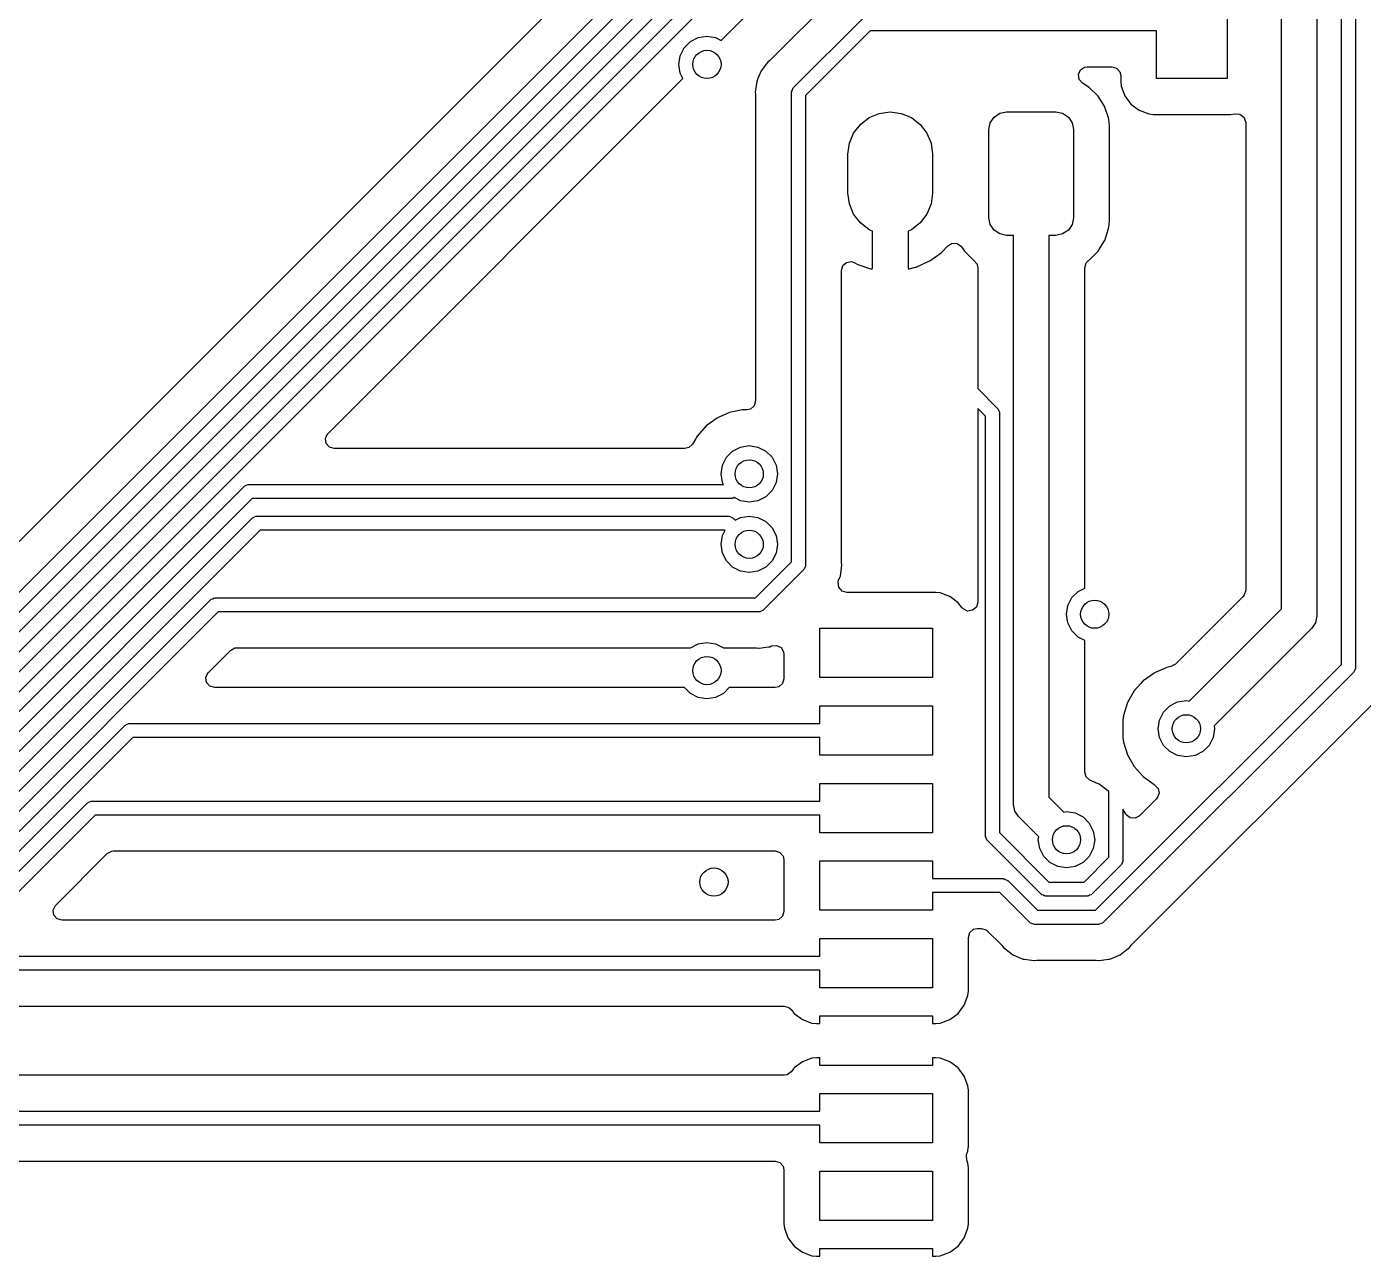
# Model space of a CAD drawing. Extents: x 1.41 to 5.4, y -5.53 to -2.36.
# Drawn here: x 4.27 to 5.016, y -3.957 to -3.27 of the extents above; entities that cross this region are included whole.
import ezdxf

# ---------------------------------------------------------------- set-up
doc = ezdxf.new("R2010")
doc.units = 0
doc.header["$MEASUREMENT"] = 0
doc.layers.add('BLACK', color=7, linetype='CONTINUOUS')

msp = doc.modelspace()

# ---------------------------------------------------------------- linework, layer by layer
at = {"layer": 'BLACK', "linetype": 'CONTINUOUS'}
for p, q in [((4.97047, -3.59533), (4.97047, -2.58661)), ((4.99016, -2.58661), (4.99016, -3.59941)), ((5.00394, -3.62649), (5.00394, -2.6063)), ((5.01181, -2.60793), (5.01181, -3.62812)), ((4.812, -3.01121), (4.11026, -3.71295)), ((4.1171, -3.73442), (4.83516, -3.01636)), ((4.84188, -3.02077), (4.12151, -3.74114)), ((4.12361, -3.75015), (4.81101, -3.06275)), ((4.81543, -3.06947), (4.12803, -3.75687)), ((4.13013, -3.76588), (4.80543, -3.09058)), ((4.80985, -3.0973), (4.13454, -3.7726)), ((4.65753, -3.27792), (4.81669, -3.11877)), ((4.94005, -3.23819), (4.94005, -3.29921)), ((4.72089, -3.2531), (4.68517, -3.28883)), ((4.69798, -3.30432), (4.73639, -3.26592)), ((4.64035, -3.2786), (4.64474, -3.27636)), ((4.64474, -3.27636), (4.64961, -3.27559)), ((4.64961, -3.27559), (4.65447, -3.27636)), ((4.65447, -3.27636), (4.65753, -3.27792)), ((4.7408, -3.27264), (4.70471, -3.30874)), ((4.90068, -3.27264), (4.7408, -3.27264)), ((4.90068, -3.29921), (4.90068, -3.27264)), ((4.63463, -3.28647), (4.63687, -3.28208)), ((4.63687, -3.28208), (4.64035, -3.2786)), ((4.63386, -3.29134), (4.63463, -3.28647)), ((4.63463, -3.29621), (4.63386, -3.29134)), ((4.68272, -3.29128), (4.68005, -3.29476)), ((4.68368, -3.29002), (4.68272, -3.29128)), ((4.68272, -3.29128), (4.68272, -3.29128)), ((4.68272, -3.29128), (4.68272, -3.29128)), ((4.68468, -3.28925), (4.68368, -3.29002)), ((4.68517, -3.28883), (4.68468, -3.28925)), ((4.63619, -3.29927), (4.63463, -3.29621)), ((4.67984, -3.29502), (4.67811, -3.29921)), ((4.68005, -3.29476), (4.67984, -3.29502)), ((4.85704, -3.297), (4.85815, -3.29444)), ((4.85749, -3.29976), (4.85704, -3.297)), ((4.85815, -3.29444), (4.86047, -3.29289)), ((4.86047, -3.29289), (4.86196, -3.29266)), ((4.86196, -3.29266), (4.8757, -3.29266)), ((4.8757, -3.29266), (4.87838, -3.29344)), ((4.87838, -3.29344), (4.88021, -3.29556)), ((4.88021, -3.29556), (4.88066, -3.29762)), ((4.88066, -3.29762), (4.88066, -3.30111)), ((4.43802, -3.49743), (4.63619, -3.29927)), ((4.67681, -3.30554), (4.6766, -3.30711)), ((4.67743, -3.30085), (4.67681, -3.30554)), ((4.67681, -3.30554), (4.67681, -3.30554)), ((4.67811, -3.29921), (4.67743, -3.30085)), ((4.69688, -3.30649), (4.6973, -3.30567)), ((4.6973, -3.30567), (4.69758, -3.30479)), ((4.69758, -3.30479), (4.69784, -3.30461)), ((4.69784, -3.30461), (4.69798, -3.30432)), ((4.85936, -3.30184), (4.85749, -3.29976)), ((4.86312, -3.30416), (4.85936, -3.30184)), ((4.86805, -3.30908), (4.86312, -3.30416)), ((4.88066, -3.30111), (4.88093, -3.30356)), ((4.88093, -3.30356), (4.88294, -3.30893)), ((4.94005, -3.29921), (4.90068, -3.29921)), ((4.6766, -3.30711), (4.6767, -3.30786)), ((4.6767, -3.30786), (4.67677, -3.30835)), ((4.67677, -3.30835), (4.67681, -3.309)), ((4.67681, -3.309), (4.67681, -3.4793)), ((4.69683, -3.30711), (4.69693, -3.3068)), ((4.69683, -3.56925), (4.69683, -3.30711)), ((4.69693, -3.3068), (4.69688, -3.30649)), ((4.70471, -3.30874), (4.70471, -3.57089)), ((4.87171, -3.315), (4.86805, -3.30908)), ((4.88294, -3.30893), (4.88638, -3.31351)), ((4.88638, -3.31351), (4.89097, -3.31695)), ((4.73527, -3.32483), (4.74016, -3.32108)), ((4.74016, -3.32108), (4.74585, -3.31872)), ((4.74585, -3.31872), (4.75197, -3.31791)), ((4.75197, -3.31791), (4.75808, -3.31872)), ((4.75808, -3.31872), (4.76378, -3.32108)), ((4.76378, -3.32108), (4.76867, -3.32483)), ((4.80784, -3.32399), (4.80997, -3.3208)), ((4.80997, -3.3208), (4.81316, -3.31866)), ((4.81316, -3.31866), (4.81693, -3.31791)), ((4.81693, -3.31791), (4.84449, -3.31791)), ((4.84449, -3.31791), (4.84825, -3.31866)), ((4.84825, -3.31866), (4.85145, -3.3208)), ((4.85145, -3.3208), (4.85358, -3.32399)), ((4.87181, -3.31528), (4.87171, -3.315)), ((4.87376, -3.32114), (4.87181, -3.31528)), ((4.87392, -3.32161), (4.87376, -3.32114)), ((4.89097, -3.31695), (4.89634, -3.31897)), ((4.89634, -3.31897), (4.89879, -3.31923)), ((4.89879, -3.31923), (4.94195, -3.31923)), ((4.94195, -3.31923), (4.94439, -3.31897)), ((4.94439, -3.31897), (4.94445, -3.31894)), ((4.94445, -3.31894), (4.94714, -3.31908)), ((4.94714, -3.31908), (4.94941, -3.32072)), ((4.94941, -3.32072), (4.95043, -3.32332)), ((4.73151, -3.32972), (4.73527, -3.32483)), ((4.76867, -3.32483), (4.77243, -3.32972)), ((4.80709, -3.32776), (4.80784, -3.32399)), ((4.80709, -3.37697), (4.80709, -3.32776)), ((4.85358, -3.32399), (4.85433, -3.32776)), ((4.85433, -3.32776), (4.85433, -3.37697)), ((4.87395, -3.32188), (4.87392, -3.32161)), ((4.87433, -3.32559), (4.87395, -3.32188)), ((4.87395, -3.32188), (4.87395, -3.32188)), ((4.87435, -3.32577), (4.87433, -3.32559)), ((4.87435, -3.37895), (4.87435, -3.32577)), ((4.95043, -3.32332), (4.95045, -3.32376)), ((4.95045, -3.32376), (4.95045, -3.58499)), ((4.72835, -3.34154), (4.72915, -3.33542)), ((4.72915, -3.33542), (4.73151, -3.32972)), ((4.77243, -3.32972), (4.77479, -3.33542)), ((4.77479, -3.33542), (4.77559, -3.34154)), ((4.72835, -3.36319), (4.72835, -3.34154)), ((4.77559, -3.34154), (4.77559, -3.36319)), ((4.72915, -3.3693), (4.72835, -3.36319)), ((4.77559, -3.36319), (4.77479, -3.3693)), ((4.73151, -3.375), (4.72915, -3.3693)), ((4.77479, -3.3693), (4.77243, -3.375)), ((4.73527, -3.37989), (4.73151, -3.375)), ((4.74016, -3.38365), (4.73527, -3.37989)), ((4.76867, -3.37989), (4.76378, -3.38365)), ((4.77243, -3.375), (4.76867, -3.37989)), ((4.80784, -3.38074), (4.80709, -3.37697)), ((4.80997, -3.38393), (4.80784, -3.38074)), ((4.85358, -3.38074), (4.85145, -3.38393)), ((4.85433, -3.37697), (4.85358, -3.38074)), ((4.87402, -3.38218), (4.87418, -3.38059)), ((4.87418, -3.38059), (4.87435, -3.37895)), ((4.74197, -3.3844), (4.74016, -3.38365)), ((4.74197, -3.4051), (4.74197, -3.3844)), ((4.76378, -3.38365), (4.76197, -3.3844)), ((4.76197, -3.3844), (4.76197, -3.40494)), ((4.81316, -3.38606), (4.80997, -3.38393)), ((4.81693, -3.38681), (4.81316, -3.38606)), ((4.82087, -3.38681), (4.81693, -3.38681)), ((4.82087, -3.70472), (4.82087, -3.38681)), ((4.84449, -3.38681), (4.84055, -3.38681)), ((4.84055, -3.38681), (4.84055, -3.70065)), ((4.84825, -3.38606), (4.84449, -3.38681)), ((4.85145, -3.38393), (4.84825, -3.38606)), ((4.87174, -3.38967), (4.87393, -3.38307)), ((4.87393, -3.38307), (4.87402, -3.38218)), ((4.78076, -3.39619), (4.78419, -3.39261)), ((4.78419, -3.39261), (4.78662, -3.39122)), ((4.78662, -3.39122), (4.78941, -3.39135)), ((4.78941, -3.39135), (4.79168, -3.39298)), ((4.79168, -3.39298), (4.792, -3.39343)), ((4.792, -3.39343), (4.79337, -3.39564)), ((4.79337, -3.39564), (4.7983, -3.40056)), ((4.86316, -3.40053), (4.86808, -3.3956)), ((4.86808, -3.3956), (4.86942, -3.39343)), ((4.86942, -3.39343), (4.87159, -3.38992)), ((4.87159, -3.38992), (4.87174, -3.38967)), ((4.87159, -3.38992), (4.87159, -3.38992)), ((4.72551, -3.40374), (4.72762, -3.40191)), ((4.72762, -3.40191), (4.73039, -3.40151)), ((4.73039, -3.40151), (4.73217, -3.40213)), ((4.73217, -3.40213), (4.73352, -3.40291)), ((4.73352, -3.40291), (4.73395, -3.40311)), ((4.73395, -3.40311), (4.74087, -3.40551)), ((4.76645, -3.40452), (4.7736, -3.40127)), ((4.7736, -3.40127), (4.774, -3.40104)), ((4.774, -3.40104), (4.78041, -3.3965)), ((4.78041, -3.3965), (4.78076, -3.39619)), ((4.7983, -3.40056), (4.79854, -3.40071)), ((4.79854, -3.40071), (4.79877, -3.40089)), ((4.79877, -3.40089), (4.79873, -3.40095)), ((4.79873, -3.40095), (4.80036, -3.40276)), ((4.80036, -3.40276), (4.80085, -3.40491)), ((4.86057, -3.4049), (4.86136, -3.40222)), ((4.86136, -3.40222), (4.86271, -3.40089)), ((4.86269, -3.40086), (4.86292, -3.40068)), ((4.86271, -3.40089), (4.86269, -3.40086)), ((4.86292, -3.40068), (4.86316, -3.40053)), ((4.72472, -3.40643), (4.72551, -3.40374)), ((4.72472, -3.56899), (4.72472, -3.40643)), ((4.74087, -3.40551), (4.74185, -3.40551)), ((4.74185, -3.40551), (4.74197, -3.4051)), ((4.76197, -3.40494), (4.76212, -3.40547)), ((4.76212, -3.40547), (4.76242, -3.40551)), ((4.76242, -3.40551), (4.76254, -3.40551)), ((4.76254, -3.40551), (4.76601, -3.40468)), ((4.76601, -3.40468), (4.76645, -3.40452)), ((4.80085, -3.40491), (4.80085, -3.47244)), ((4.86057, -3.58381), (4.86057, -3.4049)), ((4.80085, -3.47244), (4.81186, -3.48346)), ((4.66579, -3.48505), (4.66211, -3.48583)), ((4.66921, -3.48432), (4.66579, -3.48505)), ((4.66922, -3.48432), (4.66921, -3.48432)), ((4.66947, -3.48426), (4.66922, -3.48432)), ((4.67185, -3.48426), (4.66947, -3.48426)), ((4.67391, -3.48382), (4.67185, -3.48426)), ((4.67602, -3.48199), (4.67391, -3.48382)), ((4.67681, -3.4793), (4.67602, -3.48199)), ((4.80514, -3.48787), (4.80085, -3.48358)), ((4.80085, -3.48358), (4.80085, -3.59172)), ((4.81186, -3.48346), (4.812, -3.48374)), ((4.812, -3.48374), (4.81226, -3.48393)), ((4.81226, -3.48393), (4.81254, -3.4848)), ((4.81254, -3.4848), (4.81296, -3.48562)), ((4.65525, -3.48889), (4.64916, -3.4933)), ((4.65548, -3.48878), (4.65525, -3.48889)), ((4.66188, -3.48593), (4.65548, -3.48878)), ((4.65548, -3.48878), (4.65548, -3.48878)), ((4.66211, -3.48583), (4.66188, -3.48593)), ((4.66188, -3.48593), (4.66188, -3.48593)), ((4.80514, -3.72204), (4.80514, -3.48787)), ((4.81296, -3.48562), (4.81291, -3.48594)), ((4.81291, -3.48594), (4.81301, -3.48624)), ((4.81301, -3.48624), (4.81301, -3.72041)), ((4.43662, -3.50023), (4.43778, -3.49769)), ((4.43702, -3.503), (4.43662, -3.50023)), ((4.43778, -3.49769), (4.43802, -3.49743)), ((4.64336, -3.50023), (4.64152, -3.50342)), ((4.64413, -3.49889), (4.64336, -3.50023)), ((4.64916, -3.4933), (4.64413, -3.49889)), ((4.43885, -3.50511), (4.43702, -3.503)), ((4.44153, -3.5059), (4.43885, -3.50511)), ((4.63722, -3.5059), (4.44153, -3.5059)), ((4.6395, -3.50535), (4.63722, -3.5059)), ((4.64152, -3.50342), (4.6395, -3.50535)), ((4.66049, -3.51078), (4.66397, -3.50729)), ((4.66397, -3.50729), (4.66836, -3.50505)), ((4.66836, -3.50505), (4.67323, -3.50428)), ((4.67323, -3.50428), (4.67809, -3.50505)), ((4.67809, -3.50505), (4.68248, -3.50729)), ((4.68248, -3.50729), (4.68597, -3.51078)), ((4.65748, -3.52003), (4.65825, -3.51517)), ((4.65825, -3.51517), (4.66049, -3.51078)), ((4.68597, -3.51078), (4.68821, -3.51517)), ((4.68821, -3.51517), (4.68898, -3.52003)), ((4.65825, -3.5249), (4.65748, -3.52003)), ((4.68898, -3.52003), (4.68821, -3.5249)), ((4.13664, -3.78161), (4.39118, -3.52707)), ((4.39118, -3.52707), (4.39146, -3.52693)), ((4.39146, -3.52693), (4.39165, -3.52667)), ((4.39165, -3.52667), (4.39253, -3.52638)), ((4.39253, -3.52638), (4.39335, -3.52597)), ((4.39335, -3.52597), (4.39366, -3.52602)), ((4.39366, -3.52602), (4.39396, -3.52592)), ((4.39396, -3.52592), (4.65877, -3.52592)), ((4.65877, -3.52592), (4.65825, -3.5249)), ((4.68597, -3.52929), (4.68248, -3.53277)), ((4.68821, -3.5249), (4.68597, -3.52929)), ((4.3956, -3.53379), (4.14106, -3.78833)), ((4.66341, -3.53379), (4.3956, -3.53379)), ((4.66371, -3.53369), (4.66341, -3.53379)), ((4.66402, -3.53374), (4.66371, -3.53369)), ((4.66484, -3.53332), (4.66402, -3.53374)), ((4.66497, -3.53328), (4.66484, -3.53332)), ((4.66836, -3.53501), (4.66497, -3.53328)), ((4.67323, -3.53578), (4.66836, -3.53501)), ((4.67809, -3.53501), (4.67323, -3.53578)), ((4.68248, -3.53277), (4.67809, -3.53501)), ((4.14316, -3.79734), (4.39571, -3.54479)), ((4.39571, -3.54479), (4.39599, -3.54464)), ((4.39599, -3.54464), (4.39618, -3.54439)), ((4.39618, -3.54439), (4.39705, -3.5441)), ((4.39705, -3.5441), (4.39788, -3.54368)), ((4.39788, -3.54368), (4.39819, -3.54373)), ((4.39819, -3.54373), (4.39849, -3.54363)), ((4.39849, -3.54363), (4.66142, -3.54363)), ((4.66142, -3.54363), (4.66172, -3.54373)), ((4.66172, -3.54373), (4.66203, -3.54368)), ((4.66203, -3.54368), (4.66285, -3.5441)), ((4.66285, -3.5441), (4.66373, -3.54439)), ((4.66373, -3.54439), (4.66392, -3.54464)), ((4.66392, -3.54464), (4.6642, -3.54479)), ((4.6642, -3.54479), (4.66535, -3.54594)), ((4.66535, -3.54594), (4.66836, -3.54441)), ((4.66836, -3.54441), (4.67323, -3.54363)), ((4.67323, -3.54363), (4.67809, -3.54441)), ((4.67809, -3.54441), (4.68248, -3.54664)), ((4.40012, -3.55151), (4.14757, -3.80406)), ((4.65978, -3.55151), (4.40012, -3.55151)), ((4.65825, -3.55452), (4.65978, -3.55151)), ((4.68248, -3.54664), (4.68597, -3.55013)), ((4.68597, -3.55013), (4.68821, -3.55452)), ((4.65748, -3.55938), (4.65825, -3.55452)), ((4.65825, -3.56425), (4.65748, -3.55938)), ((4.68821, -3.55452), (4.68898, -3.55938)), ((4.68898, -3.55938), (4.68821, -3.56425)), ((4.66049, -3.56864), (4.65825, -3.56425)), ((4.68821, -3.56425), (4.68597, -3.56864)), ((4.66397, -3.57212), (4.66049, -3.56864)), ((4.66836, -3.57436), (4.66397, -3.57212)), ((4.67323, -3.57513), (4.66836, -3.57436)), ((4.67809, -3.57436), (4.67323, -3.57513)), ((4.67681, -3.58927), (4.69683, -3.56925)), ((4.68248, -3.57212), (4.67809, -3.57436)), ((4.70355, -3.57367), (4.68123, -3.59599)), ((4.68597, -3.56864), (4.68248, -3.57212)), ((4.7037, -3.57339), (4.70355, -3.57367)), ((4.70395, -3.5732), (4.7037, -3.57339)), ((4.70424, -3.57232), (4.70395, -3.5732)), ((4.70466, -3.5715), (4.70424, -3.57232)), ((4.70471, -3.57089), (4.70461, -3.57119)), ((4.70461, -3.57119), (4.70466, -3.5715)), ((4.72411, -3.57714), (4.72472, -3.57246)), ((4.72477, -3.56964), (4.72472, -3.56899)), ((4.72472, -3.57246), (4.72493, -3.57089)), ((4.72472, -3.57246), (4.72472, -3.57246)), ((4.72493, -3.57089), (4.72477, -3.56964)), ((4.72284, -3.58061), (4.72316, -3.57942)), ((4.72323, -3.58338), (4.72284, -3.58061)), ((4.72316, -3.57942), (4.72398, -3.57744)), ((4.72398, -3.57744), (4.72411, -3.57714)), ((4.37279, -3.59002), (4.37366, -3.58974)), ((4.37366, -3.58974), (4.37448, -3.58932)), ((4.37448, -3.58932), (4.3748, -3.58937)), ((4.3748, -3.58937), (4.3751, -3.58927)), ((4.3751, -3.58927), (4.67681, -3.58927)), ((4.72506, -3.58549), (4.72323, -3.58338)), ((4.72775, -3.58628), (4.72506, -3.58549)), ((4.77749, -3.58628), (4.72775, -3.58628)), ((4.77993, -3.58655), (4.77749, -3.58628)), ((4.7853, -3.58856), (4.77993, -3.58655)), ((4.78989, -3.592), (4.7853, -3.58856)), ((4.85116, -3.59356), (4.8534, -3.58917)), ((4.8534, -3.58917), (4.85689, -3.58568)), ((4.85689, -3.58568), (4.86057, -3.58381)), ((4.949, -3.58849), (4.91117, -3.62632)), ((4.94967, -3.58767), (4.949, -3.58849)), ((4.95045, -3.58499), (4.94967, -3.58767)), ((4.14967, -3.81307), (4.37232, -3.59042)), ((4.37673, -3.59715), (4.15475, -3.81913)), ((4.37232, -3.59042), (4.3726, -3.59028)), ((4.3726, -3.59028), (4.37279, -3.59002)), ((4.67844, -3.59715), (4.37673, -3.59715)), ((4.67875, -3.59705), (4.67844, -3.59715)), ((4.67906, -3.5971), (4.67875, -3.59705)), ((4.67988, -3.59668), (4.67906, -3.5971)), ((4.68076, -3.59639), (4.67988, -3.59668)), ((4.68095, -3.59614), (4.68076, -3.59639)), ((4.68123, -3.59599), (4.68095, -3.59614)), ((4.79187, -3.59464), (4.78989, -3.592)), ((4.79192, -3.5947), (4.79187, -3.59464)), ((4.79264, -3.59547), (4.79192, -3.5947)), ((4.79518, -3.59663), (4.79264, -3.59547)), ((4.79795, -3.59624), (4.79518, -3.59663)), ((4.80006, -3.59441), (4.79795, -3.59624)), ((4.80085, -3.59172), (4.80006, -3.59441)), ((4.85039, -3.59843), (4.85116, -3.59356)), ((4.9189, -3.6469), (4.97047, -3.59533)), ((4.85116, -3.60329), (4.85039, -3.59843)), ((4.8534, -3.60768), (4.85116, -3.60329)), ((4.98941, -3.60318), (4.98727, -3.60637)), ((4.99016, -3.59941), (4.98941, -3.60318)), ((4.99016, -3.59941), (4.99016, -3.59941)), ((4.7126, -3.63386), (4.7126, -3.6063)), ((4.7126, -3.6063), (4.77559, -3.6063)), ((4.77559, -3.6063), (4.77559, -3.63386)), ((4.85689, -3.61117), (4.8534, -3.60768)), ((4.86057, -3.61304), (4.85689, -3.61117)), ((4.98727, -3.60637), (4.93282, -3.66082)), ((4.37123, -3.63096), (4.38357, -3.61862)), ((4.38357, -3.61862), (4.38602, -3.61728)), ((4.38602, -3.61728), (4.38708, -3.61717)), ((4.38708, -3.61717), (4.64038, -3.61717)), ((4.64038, -3.61717), (4.64474, -3.61494)), ((4.64474, -3.61494), (4.64961, -3.61417)), ((4.64961, -3.61417), (4.65447, -3.61494)), ((4.65447, -3.61494), (4.65883, -3.61717)), ((4.65883, -3.61717), (4.67655, -3.61717)), ((4.67655, -3.61717), (4.6772, -3.61721)), ((4.6772, -3.61721), (4.67844, -3.61737)), ((4.67844, -3.61737), (4.67877, -3.61733)), ((4.67877, -3.61733), (4.68001, -3.61717)), ((4.68001, -3.61717), (4.68002, -3.61717)), ((4.68002, -3.61717), (4.68144, -3.61698)), ((4.68002, -3.61717), (4.68002, -3.61717)), ((4.68144, -3.61698), (4.68394, -3.61665)), ((4.68394, -3.61665), (4.68438, -3.61659)), ((4.68438, -3.61659), (4.6847, -3.61655)), ((4.68438, -3.61659), (4.68438, -3.61659)), ((4.6847, -3.61655), (4.68572, -3.61613)), ((4.68572, -3.61613), (4.6885, -3.61583)), ((4.6885, -3.61583), (4.691, -3.61708)), ((4.691, -3.61708), (4.69242, -3.61948)), ((4.69242, -3.61948), (4.69258, -3.62071)), ((4.86057, -3.68657), (4.86057, -3.61304)), ((4.69258, -3.62071), (4.69258, -3.63447)), ((4.86665, -3.76378), (5.00394, -3.62649)), ((4.91117, -3.62632), (4.90869, -3.62767)), ((4.36982, -3.63376), (4.37099, -3.63122)), ((4.37022, -3.63653), (4.36982, -3.63376)), ((4.37099, -3.63122), (4.37123, -3.63096)), ((4.69258, -3.63447), (4.69179, -3.63715)), ((4.77559, -3.63386), (4.7126, -3.63386)), ((5.01066, -3.6309), (4.87106, -3.7705)), ((4.89934, -3.63126), (4.89326, -3.63567)), ((4.89958, -3.63115), (4.89934, -3.63126)), ((4.90597, -3.6283), (4.89958, -3.63115)), ((4.89958, -3.63115), (4.89958, -3.63115)), ((4.90621, -3.6282), (4.90597, -3.6283)), ((4.90597, -3.6283), (4.90597, -3.6283)), ((4.90646, -3.62814), (4.90621, -3.6282)), ((4.90869, -3.62767), (4.90646, -3.62814)), ((4.90646, -3.62814), (4.90646, -3.62814)), ((5.0108, -3.63062), (5.01066, -3.6309)), ((5.01106, -3.63043), (5.0108, -3.63062)), ((5.01134, -3.62956), (5.01106, -3.63043)), ((5.01176, -3.62874), (5.01134, -3.62956)), ((5.01181, -3.62812), (5.01171, -3.62842)), ((5.01171, -3.62842), (5.01176, -3.62874)), ((4.37205, -3.63864), (4.37022, -3.63653)), ((4.37473, -3.63943), (4.37205, -3.63864)), ((4.63712, -3.63943), (4.37473, -3.63943)), ((4.64035, -3.64266), (4.63712, -3.63943)), ((4.6621, -3.63943), (4.65886, -3.64266)), ((4.68762, -3.63943), (4.6621, -3.63943)), ((4.68968, -3.63898), (4.68762, -3.63943)), ((4.69179, -3.63715), (4.68968, -3.63898)), ((4.88823, -3.64126), (4.88447, -3.64777)), ((4.89193, -3.63715), (4.88823, -3.64126)), ((4.89308, -3.63587), (4.89193, -3.63715)), ((4.89326, -3.63567), (4.89308, -3.63587)), ((4.89308, -3.63587), (4.89308, -3.63587)), ((4.64474, -3.6449), (4.64035, -3.64266)), ((4.64961, -3.64567), (4.64474, -3.6449)), ((4.65447, -3.6449), (4.64961, -3.64567)), ((4.65886, -3.64266), (4.65447, -3.6449)), ((4.7126, -3.65945), (4.7126, -3.64961)), ((4.7126, -3.64961), (4.77559, -3.64961)), ((4.77559, -3.64961), (4.77559, -3.67717)), ((4.88447, -3.64777), (4.88214, -3.65492)), ((4.88656, -3.78332), (5.02347, -3.6464)), ((4.90807, -3.64966), (4.91246, -3.64742)), ((4.91246, -3.64742), (4.91732, -3.64665)), ((4.91732, -3.64665), (4.9189, -3.6469)), ((4.88214, -3.65492), (4.88187, -3.65753)), ((4.90235, -3.65754), (4.90458, -3.65315)), ((4.90458, -3.65315), (4.90807, -3.64966)), ((4.15638, -3.8288), (4.32458, -3.6606)), ((4.32458, -3.6606), (4.32486, -3.66046)), ((4.32486, -3.66046), (4.32505, -3.6602)), ((4.32505, -3.6602), (4.32592, -3.65992)), ((4.32592, -3.65992), (4.32675, -3.6595)), ((4.32675, -3.6595), (4.32706, -3.65955)), ((4.32706, -3.65955), (4.32736, -3.65945)), ((4.32736, -3.65945), (4.7126, -3.65945)), ((4.88187, -3.65753), (4.88187, -3.66728)), ((4.90157, -3.6624), (4.90235, -3.65754)), ((4.90235, -3.66727), (4.90157, -3.6624)), ((4.93307, -3.6624), (4.9323, -3.66727)), ((4.93282, -3.66082), (4.93307, -3.6624)), ((4.32899, -3.66732), (4.1608, -3.83552)), ((4.7126, -3.66732), (4.32899, -3.66732)), ((4.7126, -3.67717), (4.7126, -3.66732)), ((4.88187, -3.66728), (4.88214, -3.66988)), ((4.88214, -3.66988), (4.88447, -3.67703)), ((4.90458, -3.67166), (4.90235, -3.66727)), ((4.90807, -3.67514), (4.90458, -3.67166)), ((4.93006, -3.67166), (4.92658, -3.67514)), ((4.9323, -3.66727), (4.93006, -3.67166)), ((4.77559, -3.67717), (4.7126, -3.67717)), ((4.88447, -3.67703), (4.88823, -3.68354)), ((4.91246, -3.67738), (4.90807, -3.67514)), ((4.91732, -3.67815), (4.91246, -3.67738)), ((4.92219, -3.67738), (4.91732, -3.67815)), ((4.92658, -3.67514), (4.92219, -3.67738)), ((4.86138, -3.68929), (4.86057, -3.68657)), ((4.88823, -3.68354), (4.89326, -3.68913)), ((4.7126, -3.70276), (4.7126, -3.69291)), ((4.7126, -3.69291), (4.77559, -3.69291)), ((4.77559, -3.69291), (4.77559, -3.72047)), ((4.86351, -3.6911), (4.86138, -3.68929)), ((4.86814, -3.69316), (4.86351, -3.6911)), ((4.86838, -3.69326), (4.86814, -3.69316)), ((4.86814, -3.69316), (4.86814, -3.69316)), ((4.86859, -3.69342), (4.86838, -3.69326)), ((4.8696, -3.69415), (4.86859, -3.69342)), ((4.86859, -3.69342), (4.86859, -3.69342)), ((4.874, -3.69735), (4.8696, -3.69415)), ((4.89326, -3.68913), (4.89934, -3.69355)), ((4.89934, -3.69355), (4.89958, -3.69365)), ((4.89958, -3.69365), (4.89961, -3.69367)), ((4.89961, -3.69367), (4.90154, -3.6957)), ((4.84055, -3.70065), (4.84882, -3.70891)), ((4.874, -3.73419), (4.874, -3.69735)), ((4.90064, -3.70148), (4.89113, -3.71098)), ((4.90103, -3.70104), (4.90064, -3.70148)), ((4.90207, -3.69844), (4.90103, -3.70104)), ((4.90154, -3.6957), (4.90207, -3.69844)), ((4.1629, -3.84453), (4.30352, -3.70391)), ((4.30352, -3.70391), (4.3038, -3.70376)), ((4.3038, -3.70376), (4.30399, -3.70351)), ((4.30399, -3.70351), (4.30486, -3.70322)), ((4.30486, -3.70322), (4.30568, -3.7028)), ((4.30568, -3.7028), (4.306, -3.70285)), ((4.306, -3.70285), (4.3063, -3.70276)), ((4.3063, -3.70276), (4.7126, -3.70276)), ((4.82162, -3.70849), (4.82087, -3.70472)), ((4.82375, -3.71168), (4.82162, -3.70849)), ((4.84882, -3.70891), (4.85039, -3.70866)), ((4.85039, -3.70866), (4.85526, -3.70943)), ((4.88325, -3.70978), (4.88187, -3.70739)), ((4.88187, -3.70739), (4.88187, -3.73582)), ((4.30793, -3.71063), (4.16731, -3.85125)), ((4.7126, -3.71063), (4.30793, -3.71063)), ((4.7126, -3.72047), (4.7126, -3.71063)), ((4.8349, -3.72283), (4.82375, -3.71168)), ((4.85526, -3.70943), (4.85965, -3.71167)), ((4.85965, -3.71167), (4.86313, -3.71515)), ((4.86313, -3.71515), (4.86537, -3.71954)), ((4.88326, -3.70978), (4.88325, -3.70978)), ((4.88365, -3.71045), (4.88326, -3.70978)), ((4.88589, -3.71212), (4.88365, -3.71045)), ((4.88868, -3.71232), (4.88589, -3.71212)), ((4.89113, -3.71098), (4.88868, -3.71232)), ((4.77559, -3.72047), (4.7126, -3.72047)), ((4.80524, -3.72234), (4.80514, -3.72204)), ((4.80519, -3.72265), (4.80524, -3.72234)), ((4.8056, -3.72347), (4.80519, -3.72265)), ((4.80589, -3.72435), (4.8056, -3.72347)), ((4.81301, -3.72041), (4.84062, -3.74801)), ((4.83465, -3.72441), (4.8349, -3.72283)), ((4.86537, -3.71954), (4.86614, -3.72441)), ((4.31477, -3.7321), (4.31722, -3.73076)), ((4.31722, -3.73076), (4.31828, -3.73065)), ((4.31828, -3.73065), (4.68762, -3.73065)), ((4.68762, -3.73065), (4.6903, -3.73144)), ((4.6903, -3.73144), (4.69213, -3.73355)), ((4.80615, -3.72454), (4.80589, -3.72435)), ((4.80629, -3.72482), (4.80615, -3.72454)), ((4.8362, -3.75473), (4.80629, -3.72482)), ((4.83542, -3.72928), (4.83465, -3.72441)), ((4.83765, -3.73367), (4.83542, -3.72928)), ((4.86537, -3.72928), (4.86313, -3.73367)), ((4.86614, -3.72441), (4.86537, -3.72928)), ((4.28599, -3.76088), (4.31477, -3.7321)), ((4.69213, -3.73355), (4.69258, -3.73561)), ((4.69258, -3.73561), (4.69258, -3.76439)), ((4.7126, -3.76378), (4.7126, -3.73622)), ((4.7126, -3.73622), (4.77559, -3.73622)), ((4.77559, -3.73622), (4.77559, -3.74606)), ((4.84114, -3.73715), (4.83765, -3.73367)), ((4.84553, -3.73939), (4.84114, -3.73715)), ((4.85965, -3.73715), (4.85526, -3.73939)), ((4.86313, -3.73367), (4.85965, -3.73715)), ((4.86017, -3.74801), (4.874, -3.73419)), ((4.88072, -3.7386), (4.86458, -3.75473)), ((4.88086, -3.73832), (4.88072, -3.7386)), ((4.88112, -3.73813), (4.88086, -3.73832)), ((4.8814, -3.73725), (4.88112, -3.73813)), ((4.88182, -3.73643), (4.8814, -3.73725)), ((4.88187, -3.73582), (4.88177, -3.73612)), ((4.88177, -3.73612), (4.88182, -3.73643)), ((4.77559, -3.74606), (4.81479, -3.74606)), ((4.81479, -3.74606), (4.81509, -3.74616)), ((4.81509, -3.74616), (4.81541, -3.74611)), ((4.81541, -3.74611), (4.81623, -3.74653)), ((4.81623, -3.74653), (4.81711, -3.74681)), ((4.85039, -3.74016), (4.84553, -3.73939)), ((4.85526, -3.73939), (4.85039, -3.74016)), ((4.81316, -3.75394), (4.77559, -3.75394)), ((4.77559, -3.75394), (4.77559, -3.76378)), ((4.82973, -3.7705), (4.81316, -3.75394)), ((4.81711, -3.74681), (4.81729, -3.74707)), ((4.81729, -3.74707), (4.81758, -3.74722)), ((4.81758, -3.74722), (4.83414, -3.76378)), ((4.84062, -3.74801), (4.86017, -3.74801)), ((4.28459, -3.76368), (4.28575, -3.76114)), ((4.28575, -3.76114), (4.28599, -3.76088)), ((4.83649, -3.75488), (4.8362, -3.75473)), ((4.83667, -3.75513), (4.83649, -3.75488)), ((4.83755, -3.75542), (4.83667, -3.75513)), ((4.83837, -3.75584), (4.83755, -3.75542)), ((4.83868, -3.75579), (4.83837, -3.75584)), ((4.83899, -3.75589), (4.83868, -3.75579)), ((4.8618, -3.75589), (4.83899, -3.75589)), ((4.8621, -3.75579), (4.8618, -3.75589)), ((4.86242, -3.75584), (4.8621, -3.75579)), ((4.86324, -3.75542), (4.86242, -3.75584)), ((4.86412, -3.75513), (4.86324, -3.75542)), ((4.8643, -3.75488), (4.86412, -3.75513)), ((4.86458, -3.75473), (4.8643, -3.75488)), ((4.28499, -3.76645), (4.28459, -3.76368)), ((4.28682, -3.76856), (4.28499, -3.76645)), ((4.2895, -3.76935), (4.28682, -3.76856)), ((4.68968, -3.7689), (4.68762, -3.76935)), ((4.69179, -3.76707), (4.68968, -3.7689)), ((4.69258, -3.76439), (4.69179, -3.76707)), ((4.77559, -3.76378), (4.7126, -3.76378)), ((4.83414, -3.76378), (4.86665, -3.76378)), ((4.68762, -3.76935), (4.2895, -3.76935)), ((4.79561, -3.77892), (4.7964, -3.77624)), ((4.7964, -3.77624), (4.79851, -3.7744)), ((4.79851, -3.7744), (4.80057, -3.77396)), ((4.80057, -3.77396), (4.80281, -3.77396)), ((4.80281, -3.77396), (4.8055, -3.77474)), ((4.8055, -3.77474), (4.80632, -3.77541)), ((4.80632, -3.77541), (4.81423, -3.78332)), ((4.83001, -3.77064), (4.82973, -3.7705)), ((4.8302, -3.7709), (4.83001, -3.77064)), ((4.83107, -3.77119), (4.8302, -3.7709)), ((4.83189, -3.77161), (4.83107, -3.77119)), ((4.83221, -3.77156), (4.83189, -3.77161)), ((4.83251, -3.77165), (4.83221, -3.77156)), ((4.86828, -3.77165), (4.83251, -3.77165)), ((4.86858, -3.77156), (4.86828, -3.77165)), ((4.86889, -3.77161), (4.86858, -3.77156)), ((4.86972, -3.77119), (4.86889, -3.77161)), ((4.87059, -3.7709), (4.86972, -3.77119)), ((4.87078, -3.77064), (4.87059, -3.7709)), ((4.87106, -3.7705), (4.87078, -3.77064)), ((4.7126, -3.78937), (4.7126, -3.77953)), ((4.7126, -3.77953), (4.77559, -3.77953)), ((4.77559, -3.77953), (4.77559, -3.80709)), ((4.79561, -3.80898), (4.79561, -3.77892)), ((4.81423, -3.78332), (4.81466, -3.7838)), ((4.81466, -3.7838), (4.81542, -3.7848)), ((4.88556, -3.78454), (4.88613, -3.7838)), ((4.88613, -3.7838), (4.88656, -3.78332)), ((4.24193, -3.78937), (4.7126, -3.78937)), ((4.81542, -3.7848), (4.81668, -3.78577)), ((4.81668, -3.78577), (4.81668, -3.78577)), ((4.81668, -3.78577), (4.82043, -3.78864)), ((4.82043, -3.78864), (4.82626, -3.79106)), ((4.82626, -3.79106), (4.82658, -3.7911)), ((4.82658, -3.7911), (4.82658, -3.7911)), ((4.82658, -3.7911), (4.82702, -3.79116)), ((4.82702, -3.79116), (4.82825, -3.79132)), ((4.82825, -3.79132), (4.83094, -3.79167)), ((4.86985, -3.79167), (4.87377, -3.79116)), ((4.87377, -3.79116), (4.87421, -3.7911)), ((4.87421, -3.7911), (4.87453, -3.79106)), ((4.87421, -3.7911), (4.87421, -3.7911)), ((4.87453, -3.79106), (4.88036, -3.78864)), ((4.88036, -3.78864), (4.88411, -3.78577)), ((4.88411, -3.78577), (4.88536, -3.7848)), ((4.88411, -3.78577), (4.88411, -3.78577)), ((4.88536, -3.7848), (4.88556, -3.78454)), ((4.7126, -3.79724), (4.24356, -3.79724)), ((4.7126, -3.80709), (4.7126, -3.79724)), ((4.83094, -3.79167), (4.83094, -3.79167)), ((4.83094, -3.79167), (4.83094, -3.79167)), ((4.83094, -3.79167), (4.83219, -3.79184)), ((4.83219, -3.79184), (4.83251, -3.79188)), ((4.83251, -3.79188), (4.83376, -3.79172)), ((4.83376, -3.79172), (4.8344, -3.79167)), ((4.8344, -3.79167), (4.86638, -3.79167)), ((4.86638, -3.79167), (4.86703, -3.79172)), ((4.86703, -3.79172), (4.86828, -3.79188)), ((4.86828, -3.79188), (4.8686, -3.79184)), ((4.8686, -3.79184), (4.86985, -3.79167)), ((4.86985, -3.79167), (4.86985, -3.79167)), ((4.86985, -3.79167), (4.86985, -3.79167)), ((4.86985, -3.79167), (4.86985, -3.79167)), ((4.77559, -3.80709), (4.7126, -3.80709)), ((4.79333, -3.8168), (4.79534, -3.81143)), ((4.79534, -3.81143), (4.79561, -3.80898)), ((4.25391, -3.81726), (4.69272, -3.81726)), ((4.69272, -3.81726), (4.69541, -3.81805)), ((4.69541, -3.81805), (4.69669, -3.81925)), ((4.69669, -3.81925), (4.6983, -3.82139)), ((4.78989, -3.82139), (4.79333, -3.8168)), ((4.6983, -3.82139), (4.70289, -3.82483)), ((4.70289, -3.82483), (4.70826, -3.82684)), ((4.70826, -3.82684), (4.7107, -3.82711)), ((4.7107, -3.82711), (4.7126, -3.82711)), ((4.7126, -3.82711), (4.7126, -3.82283)), ((4.7126, -3.82283), (4.77559, -3.82283)), ((4.77559, -3.82283), (4.77559, -3.82711)), ((4.77559, -3.82711), (4.77749, -3.82711)), ((4.77749, -3.82711), (4.77993, -3.82684)), ((4.77993, -3.82684), (4.7853, -3.82483)), ((4.7853, -3.82483), (4.78989, -3.82139)), ((4.70289, -3.8484), (4.6983, -3.85184)), ((4.70826, -3.84639), (4.70289, -3.8484)), ((4.7107, -3.84612), (4.70826, -3.84639)), ((4.7126, -3.84612), (4.7107, -3.84612)), ((4.7126, -3.85039), (4.7126, -3.84612)), ((4.77559, -3.85039), (4.7126, -3.85039)), ((4.77749, -3.84612), (4.77559, -3.84612)), ((4.77559, -3.84612), (4.77559, -3.85039)), ((4.77993, -3.84639), (4.77749, -3.84612)), ((4.7853, -3.8484), (4.77993, -3.84639)), ((4.78989, -3.85184), (4.7853, -3.8484)), ((4.69272, -3.85596), (4.22513, -3.85596)), ((4.69446, -3.85565), (4.69272, -3.85596)), ((4.69669, -3.85398), (4.69446, -3.85565)), ((4.69808, -3.85212), (4.69669, -3.85398)), ((4.6983, -3.85184), (4.69808, -3.85212)), ((4.79333, -3.85643), (4.78989, -3.85184)), ((4.79534, -3.8618), (4.79333, -3.85643)), ((4.79561, -3.86425), (4.79534, -3.8618)), ((4.79561, -3.8956), (4.79561, -3.86425)), ((4.7126, -3.87598), (4.7126, -3.86614)), ((4.7126, -3.86614), (4.77559, -3.86614)), ((4.77559, -3.86614), (4.77559, -3.8937)), ((3.44291, -3.87598), (4.7126, -3.87598)), ((4.7126, -3.88386), (3.44454, -3.88386)), ((4.7126, -3.8937), (4.7126, -3.88386)), ((4.77559, -3.8937), (4.7126, -3.8937)), ((4.79534, -3.89804), (4.79561, -3.8956)), ((4.79447, -3.90053), (4.79448, -3.90051)), ((4.79467, -3.90332), (4.79447, -3.90053)), ((4.79448, -3.90051), (4.79467, -3.89983)), ((4.79467, -3.89983), (4.79524, -3.89834)), ((4.79534, -3.90511), (4.79467, -3.90332)), ((4.79524, -3.89833), (4.79534, -3.89804)), ((4.79524, -3.89834), (4.79524, -3.89833)), ((3.69441, -3.90388), (4.68762, -3.90388)), ((4.68762, -3.90388), (4.6903, -3.90467)), ((4.6903, -3.90467), (4.69213, -3.90678)), ((4.69213, -3.90678), (4.69258, -3.90884)), ((4.69258, -3.90884), (4.69258, -3.9389)), ((4.7126, -3.93701), (4.7126, -3.90945)), ((4.7126, -3.90945), (4.77559, -3.90945)), ((4.77559, -3.90945), (4.77559, -3.93701)), ((4.79561, -3.90755), (4.79534, -3.90511)), ((4.79561, -3.9389), (4.79561, -3.90755)), ((4.69258, -3.9389), (4.69284, -3.94135)), ((4.77559, -3.93701), (4.7126, -3.93701)), ((4.79534, -3.94135), (4.79561, -3.9389)), ((4.69284, -3.94135), (4.69486, -3.94672)), ((4.69486, -3.94672), (4.6983, -3.95131)), ((4.78989, -3.95131), (4.79333, -3.94672)), ((4.79333, -3.94672), (4.79534, -3.94135)), ((4.6983, -3.95131), (4.70289, -3.95475)), ((4.70289, -3.95475), (4.70826, -3.95676)), ((4.7126, -3.95703), (4.7126, -3.95276)), ((4.7126, -3.95276), (4.77559, -3.95276)), ((4.77559, -3.95276), (4.77559, -3.95703)), ((4.77993, -3.95676), (4.7853, -3.95475)), ((4.7853, -3.95475), (4.78989, -3.95131)), ((4.70826, -3.95676), (4.7107, -3.95703)), ((4.7107, -3.95703), (4.7126, -3.95703)), ((4.77559, -3.95703), (4.77749, -3.95703)), ((4.77749, -3.95703), (4.77993, -3.95676))]:
    msp.add_line(p, q, dxfattribs=at)
at = {"layer": 'BLACK'}
for centre in [(4.64961, -3.29134), (4.67323, -3.52003), (4.67323, -3.55938), (4.86614, -3.59843), (4.64961, -3.62992), (4.91732, -3.6624), (4.85039, -3.72441), (4.65354, -3.74803)]:
    msp.add_circle(centre, 0.00787, dxfattribs=at)

doc.saveas('drawing.dxf')
